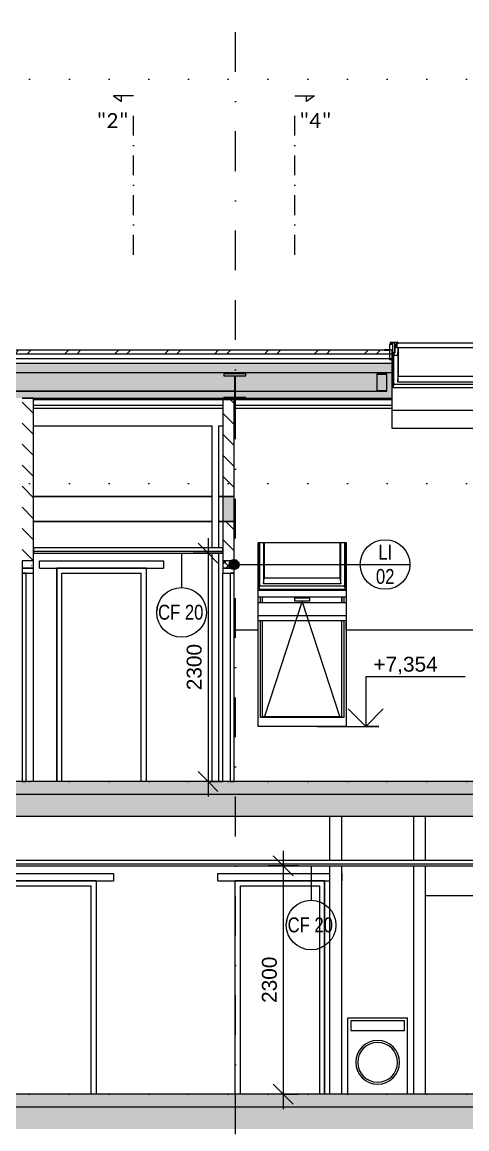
# Model space of a CAD drawing. Header units: millimetres. Extents: x -10201 to 171407, y -8645 to 72638.
# Drawn here: x -3074 to 1405, y 3300 to 14450 of the extents above; entities that cross this region are included whole.
import ezdxf

# ---------------------------------------------------------------- set-up
doc = ezdxf.new("R2010")
doc.units = ezdxf.units.MM
for name, pattern in [('HA_DashDot_10mm-S3mm', [1000, 400, -300, 0, -300]), ('HA_DashDot_4mm-S1mm', [400, 200, -100, 0, -100]), ('HA_Dot-S4mm', [400, 0, -400])]:
    doc.linetypes.add(name, pattern=pattern)
for name, color, linetype, lineweight in [('A-____-____-DIMS', 9, 'Continuous', 5), ('A-____-____-DIMS-100', 9, 'Continuous', 5), ('A-CLNG-____-IDEN', 9, 'Continuous', 9), ('A-CLNG-____-MCUT', 9, 'Continuous', 25), ('A-DETL-____-MBND', 9, 'Continuous', 25), ('A-DOOR-____-MCUT', 9, 'Continuous', 9), ('A-DOOR-____-OTLN', 9, 'Continuous', 9), ('A-DOOR-FRAM-MCUT', 9, 'Continuous', 9), ('A-DOOR-FRAM-OTLN', 9, 'Continuous', 9), ('A-FLOR-____-MCUT', 9, 'Continuous', 25), ('A-FLOR-____-OVHD', 9, 'HA_DashDot_4mm-S1mm', 25), ('A-FLOR-____-PATT', 9, 'Continuous', 25), ('A-FLOR-LEVL-OTLN', 9, 'Continuous', 9), ('A-GENM-____-IDEN', 9, 'Continuous', 9), ('A-GENM-____-MCUT', 9, 'Continuous', 25), ('A-GENM-____-OTLN', 9, 'Continuous', 9), ('A-GLAZ-____-MCUT', 9, 'Continuous', 5), ('A-GLAZ-____-OTLN', 9, 'Continuous', 5), ('A-ROOF-____-MCUT', 9, 'Continuous', 25), ('A-ROOF-____-OTLN', 9, 'Continuous', 9), ('A-ROOF-____-PATT', 9, 'Continuous', 25), ('A-WALL-____-MCUT', 9, 'Continuous', 25), ('A-WALL-____-OTLN', 9, 'Continuous', 9), ('A-WALL-____-PATT', 9, 'Continuous', 25), ('E-ELEC-FIXT-OTLN', 9, 'Continuous', 9), ('G-____-____-DIMS', 9, 'Continuous', 5), ('G-____-____-TEXT', 9, 'Continuous', 5), ('I-FURN-____-OTLN', 9, 'Continuous', 9), ('I-WALL-____-MCUT', 9, 'Continuous', 25), ('I-WALL-____-OTLN', 9, 'Continuous', 9), ('S-BEAM-____-MCUT', 9, 'Continuous', 25), ('S-BEAM-____-OTLN', 9, 'Continuous', 9), ('S-COLS-____-OTLN', 9, 'Continuous', 9), ('S-GRID-____-OTLN', 9, 'Continuous', 5)]:
    doc.layers.add(name, color=color, linetype=linetype, lineweight=lineweight)
doc.styles.add('Arial_1', font='arial.ttf', dxfattribs={"height": 150})
doc.styles.add('Arial_3', font='arial.ttf', dxfattribs={"width": 0.8, "height": 150})
doc.styles.add('Calibri_1', font='calibri.ttf', dxfattribs={"height": 150})
doc.dimstyles.new('Inner_Dimensions', dxfattribs={"dimscale": 304.8, "dimtxt": 153.03891, "dimasz": 0.656168, "dimexe": 0.492126, "dimexo": 0.0625, "dimgap": 0.065617, "dimtad": 1, "dimdec": 0, "dimzin": 0, "dimdsep": 46, "dimtxsty": 'Arial_1', "dimblk1": 'OBLIQUE', "dimblk2": 'OBLIQUE', "dimsah": 1, "dimcen": 0.09, "dimdle": 0.492126, "dimazin": 0, "dimtfac": 1, "dimtdec": 4, "dimtix": 1, "dimtmove": 0, "dimatfit": 3, "dimfxl": 0.492126, "dimfxlon": 1, "dimtvp": 1, "dimtolj": 1, "dimtzin": 0, "dimlwd": 9, "dimlwe": 9, "dimarcsym": 2})
pattern_1 = [(135, (-5348.04, 1865.4), (-106.066, -106.066), [])]
pattern_2 = [(0, (-5348.04, 1865.4), (117.187, 67.658), [78.125, -156.25]), (120, (-5348.04, 1865.4), (-117.18755, 67.65879), [78.125, -156.25]), (60, (-5348.04, 1865.4), (0.00045, 135.31679), [0, -156.25, 78.125, 0])]
pattern_3 = [(45, (-5348.04, 1865.4), (-176.777, 176.777), []), (45, (-5277.33, 1865.4), (-176.777, 176.777), []), (45, (-5135.9, 1865.4), (-106.066, 247.487), [100, -50, 3.353, -46.647])]

# ---------------------------------------------------------------- blocks, each defined once
blk = doc.blocks.new('HA_DR_Single_Swing_Solid - In_BJ_800x2100-2124338-ŘEZ B-B OBJEKT B')
at = {"layer": 'A-DOOR-FRAM-OTLN', "color": 250}
for p, q in [((-934, 500), (-934, 2650)), ((-34, 2650), (-934, 2650)), ((-884, 2600), (-884, 500)), ((-884, 2600), (-84, 2600)), ((-84, 2600), (-84, 500)), ((-34, 500), (-34, 2650))]:
    blk.add_line(p, q, dxfattribs=at)
blk = doc.blocks.new('HA_DR_Single_Swing_Solid - In_BJ_800x2100-V2-ŘEZ B-B OBJEKT B')
at = {"layer": 'A-DOOR-FRAM-OTLN', "color": 250}
for p, q in [((-3229, 5800), (-3229, 3650)), ((-2329, 5800), (-3229, 5800)), ((-2329, 5800), (-2329, 3650)), ((-3179, 3650), (-3179, 5750)), ((-3179, 5750), (-2379, 5750)), ((-2379, 3650), (-2379, 5750))]:
    blk.add_line(p, q, dxfattribs=at)
blk = doc.blocks.new('Roof-Windows_VELUX_VFE - VFE size 940x1370 _PK38__31_36-1806635-ŘEZ B-B OBJEKT B')
at = {"layer": 'A-GLAZ-____-OTLN', "color": 10}
for p, q in [((-698, 8730), (189, 8730)), ((189, 8724), (-698, 8724)), ((189, 8656), (-698, 8656)), ((-674, 8656), (-698, 8656)), ((-674, 8598), (-674, 8656)), ((-654, 8598), (-654, 8656)), ((-654, 8602), (-654, 8656)), ((-654, 8602), (145, 8602)), ((-254, 8617), (-638, 7445)), ((-329, 8646), (-329, 8656)), ((-329, 8616), (-329, 8646)), ((-179, 8646), (-329, 8646)), ((-179, 8616), (-329, 8616)), ((129, 7445), (-254, 8617)), ((-179, 8656), (-179, 8646)), ((-179, 8646), (-179, 8616)), ((145, 8598), (145, 8656)), ((145, 8656), (145, 8602)), ((166, 8656), (166, 8598)), ((189, 8656), (166, 8656)), ((-674, 7445), (-674, 8418)), ((-654, 7445), (-654, 8418)), ((145, 7445), (145, 8418)), ((166, 8418), (166, 7445)), ((166, 7445), (-674, 7445)), ((145, 7450), (-654, 7450))]:
    blk.add_line(p, q, dxfattribs=at)
blk = doc.blocks.new('HA_DR_Single_Swing_Solid - In_BJ_800x2100-V8-ŘEZ B-B OBJEKT B')
at = {"layer": 'A-DOOR-____-MCUT', "color": 250}
for p, q in [((-939, 8900), (-979, 8900)), ((-979, 8900), (-979, 6800)), ((-939, 6800), (-939, 8900)), ((-979, 6800), (-939, 6800))]:
    blk.add_line(p, q, dxfattribs=at)
at = {"layer": 'A-DOOR-FRAM-MCUT', "color": 250}
for p, q in [((-939, 8950), (-1054, 8950)), ((-1054, 8950), (-1054, 8900)), ((-939, 8900), (-939, 8950)), ((-1054, 8900), (-939, 8900))]:
    blk.add_line(p, q, dxfattribs=at)
at = {"layer": 'A-DOOR-FRAM-OTLN', "color": 250}
blk.add_line((-1054, 6800), (-1054, 8900), dxfattribs=at)
blk = doc.blocks.new('HA_DR_Single_Swing_Solid - In_BJ_700x2100-2124340-ŘEZ B-B OBJEKT B')
at = {"layer": 'A-DOOR-____-MCUT', "color": 250}
for p, q in [((-3074, 8900), (-3074, 6800)), ((-3034, 8900), (-3074, 8900)), ((-3034, 6800), (-3034, 8900)), ((-3074, 6800), (-3034, 6800))]:
    blk.add_line(p, q, dxfattribs=at)
at = {"layer": 'A-DOOR-FRAM-MCUT', "color": 250}
for p, q in [((-3074, 8950), (-3074, 8900)), ((-2959, 8950), (-3074, 8950)), ((-2959, 8900), (-2959, 8950)), ((-3074, 8900), (-2959, 8900))]:
    blk.add_line(p, q, dxfattribs=at)
at = {"layer": 'A-DOOR-FRAM-OTLN', "color": 250}
blk.add_line((-2959, 6800), (-2959, 8900), dxfattribs=at)
blk = doc.blocks.new('NAB_Šatní_skříň_ADNS - 600x2000xšířka-1631726-ŘEZ B-B OBJEKT B')
at = {"layer": 'I-FURN-____-OTLN', "color": 250}
for p in [(986, 5650), (2936, 3650)]:
    blk.add_line(p, (2936, 5650), dxfattribs=at)
blk = doc.blocks.new('R_bathroom_washing_machine - 600x600x900-1448762-ŘEZ B-B OBJEKT B')
at = {"layer": 'E-ELEC-FIXT-OTLN', "color": 250}
for p, q in [((206, 4420), (806, 4420)), ((206, 3650), (206, 4420)), ((776, 4390), (236, 4390)), ((236, 4390), (236, 4290)), ((776, 4290), (776, 4390)), ((806, 3650), (806, 4420)), ((236, 4290), (776, 4290))]:
    blk.add_line(p, q, dxfattribs=at)
for radius, start, end in [(220, 90, 270), (200, 90, 270), (220, 270, 90), (200, 270, 90)]:
    blk.add_arc((506, 3970), radius, start, end, dxfattribs=at)
blk = doc.blocks.new('Roof-Windows_VELUX_GLL_1061 - PK08-1808992-ŘEZ B-B OBJEKT B')
at = {"layer": 'A-GLAZ-____-MCUT', "color": 10}
for p, q in [((12195, 11202), (12195, 11051)), ((12228, 11202), (12195, 11202)), ((12284, 11223), (12201, 11223)), ((12201, 11223), (12201, 11207)), ((12201, 11207), (12210, 11207)), ((12210, 11207), (12210, 11219)), ((12210, 11219), (12245, 11219)), ((12228, 11119), (12228, 11202)), ((12245, 11219), (12245, 11204)), ((12245, 11204), (12270, 11204)), ((12267, 11202), (12249, 11202)), ((12249, 11202), (12249, 11119)), ((12267, 11167), (12267, 11202)), ((12284, 11167), (12267, 11167)), ((13061, 11216), (12270, 11216)), ((12270, 11216), (12270, 11172)), ((12270, 11204), (12270, 11216)), ((12270, 11216), (12284, 11216)), ((12270, 11172), (13061, 11172)), ((12278, 11093), (12284, 11167)), ((12284, 11216), (12284, 11223)), ((13130, 11223), (13047, 11223)), ((13047, 11223), (13047, 11216)), ((13047, 11216), (13061, 11216)), ((13064, 11167), (13047, 11167)), ((13047, 11167), (13054, 11093)), ((13061, 11172), (13061, 11216)), ((13061, 11216), (13061, 11204)), ((13061, 11204), (13087, 11204)), ((13064, 11202), (13064, 11167)), ((13083, 11202), (13064, 11202)), ((13083, 11119), (13083, 11202)), ((13087, 11204), (13087, 11219)), ((13087, 11219), (13122, 11219)), ((13137, 11202), (13104, 11202)), ((13104, 11202), (13104, 11119)), ((13122, 11219), (13122, 11207)), ((13122, 11207), (13130, 11207)), ((13130, 11207), (13130, 11223)), ((13137, 11051), (13137, 11202)), ((12195, 11149), (12145, 11149)), ((12145, 11149), (12145, 11144)), ((12145, 11144), (12195, 11144)), ((12195, 11144), (12195, 11149)), ((12195, 11051), (12231, 11051)), ((12237, 11119), (12228, 11119)), ((12231, 11051), (12237, 11098)), ((12237, 11098), (12237, 11119)), ((12240, 11119), (12240, 11093)), ((12249, 11119), (12240, 11119)), ((12240, 11093), (12278, 11093)), ((13054, 11093), (13092, 11093)), ((13092, 11119), (13083, 11119)), ((13092, 11093), (13092, 11119)), ((13104, 11119), (13095, 11119)), ((13095, 11119), (13095, 11098)), ((13101, 11051), (13137, 11051)), ((13187, 11149), (13137, 11149)), ((13137, 11149), (13137, 11144)), ((13137, 11144), (13187, 11144)), ((13187, 11144), (13187, 11149))]:
    blk.add_line(p, q, dxfattribs=at)
at = {"layer": 'A-GLAZ-____-OTLN', "color": 10}
for p, q in [((12201, 11207), (12201, 11202)), ((12210, 11202), (12210, 11207)), ((12245, 11204), (12245, 11119)), ((12270, 11172), (12270, 11167)), ((12284, 11167), (12284, 10879)), ((13047, 11167), (13047, 10879)), ((13061, 11167), (13061, 11172)), ((13087, 11119), (13087, 11204)), ((13122, 11207), (13122, 11202)), ((13130, 11202), (13130, 11207)), ((12231, 10762), (12231, 11051)), ((12237, 10802), (12237, 11098)), ((12240, 10802), (12240, 11093)), ((12278, 11093), (12278, 10822)), ((13054, 10822), (13054, 11093)), ((13092, 11093), (13092, 10802)), ((13101, 11051), (13101, 10762)), ((12240, 10898), (12237, 10898)), ((12240, 10897), (12237, 10897)), ((12237, 10888), (12240, 10888)), ((12237, 10867), (12240, 10867)), ((12240, 10845), (12237, 10845)), ((12237, 10840), (12240, 10840)), ((12278, 10822), (12284, 10879)), ((13054, 10822), (12278, 10822)), ((12284, 10882), (13047, 10882)), ((13047, 10879), (13054, 10822)), ((13095, 10898), (13092, 10898)), ((13095, 10897), (13092, 10897)), ((13092, 10888), (13095, 10888)), ((13092, 10867), (13095, 10867)), ((13095, 10845), (13092, 10845)), ((13092, 10840), (13095, 10840)), ((12237, 10802), (12231, 10768)), ((12231, 10768), (12231, 10764)), ((12231, 10768), (13100, 10768)), ((12237, 10815), (12240, 10815)), ((12237, 10802), (13095, 10802)), ((12249, 10802), (12240, 10802)), ((12249, 10802), (13083, 10802)), ((13092, 10802), (13083, 10802)), ((13092, 10815), (13095, 10815)), ((13100, 10768), (13095, 10802)), ((13100, 10764), (13100, 10768))]:
    blk.add_line(p, q, dxfattribs=at)
blk = doc.blocks.new('Roof-Windows_VELUX_GLL_1061 - PK08-1808476-ŘEZ B-B OBJEKT B')
at = {"layer": 'A-GLAZ-____-OTLN', "color": 10}
for p, q in [((-689, 8730), (-689, 9206)), ((-683, 8771), (-683, 9206)), ((-683, 9202), (-680, 9202)), ((-680, 9202), (-683, 9202)), ((-680, 8772), (-680, 9206)), ((-642, 9206), (-642, 8791)), ((-636, 9206), (-636, 8848)), ((127, 9206), (127, 8848)), ((134, 8791), (134, 9206)), ((172, 9206), (172, 8772)), ((172, 9202), (175, 9202)), ((175, 9202), (172, 9202)), ((181, 9206), (181, 8730)), ((-680, 8867), (-683, 8867)), ((-680, 8866), (-683, 8866)), ((-683, 8858), (-680, 8858)), ((-683, 8837), (-680, 8837)), ((-680, 8814), (-683, 8814)), ((-683, 8810), (-680, 8810)), ((-642, 8791), (-636, 8848)), ((-635, 8852), (127, 8852)), ((127, 8848), (134, 8791)), ((175, 8867), (172, 8867)), ((175, 8866), (172, 8866)), ((172, 8858), (175, 8858)), ((172, 8837), (175, 8837)), ((175, 8814), (172, 8814)), ((172, 8810), (175, 8810)), ((-683, 8771), (-689, 8738)), ((-689, 8738), (180, 8738)), ((-689, 8738), (-689, 8730)), ((-683, 8784), (-680, 8784)), ((-683, 8771), (175, 8771)), ((-671, 8772), (-680, 8772)), ((-671, 8772), (163, 8772)), ((134, 8791), (-642, 8791)), ((172, 8772), (163, 8772)), ((172, 8784), (175, 8784)), ((180, 8738), (175, 8771)), ((180, 8730), (180, 8738))]:
    blk.add_line(p, q, dxfattribs=at)
blk = doc.blocks.new('TB_Porotherm KP11_5_1250mm - TB_Porotherm KP11_5_1250mm-1919733-ŘEZ B-B OBJEKT B')
at = {"layer": 'A-GENM-____-OTLN', "color": 250}
for p, q in [((-3279, 5871), (-2154, 5871)), ((-3279, 5800), (-2154, 5800)), ((-2154, 5871), (-2154, 5800))]:
    blk.add_line(p, q, dxfattribs=at)
blk = doc.blocks.new('TB_Porotherm KP11_5_1250mm - TB_Porotherm KP11_5_1250mm-V13-ŘEZ B-B OBJEKT B')
at = {"layer": 'A-GENM-____-OTLN', "color": 250}
for p, q in [((-1104, 5800), (-1104, 5871)), ((-1104, 5871), (26, 5871)), ((-1104, 5800), (26, 5800)), ((141, 5871), (146, 5871)), ((141, 5800), (146, 5800)), ((146, 5871), (146, 5800))]:
    blk.add_line(p, q, dxfattribs=at)
blk = doc.blocks.new('TB_Porotherm KP11_5_1250mm - TB_Porotherm KP11_5_1250mm-V23-ŘEZ B-B OBJEKT B')
at = {"layer": 'A-GENM-____-OTLN', "color": 250}
for p, q in [((-2899, 8950), (-2899, 9021)), ((-2899, 9021), (-1649, 9021)), ((-2899, 8950), (-1649, 8950)), ((-1649, 9021), (-1649, 8950))]:
    blk.add_line(p, q, dxfattribs=at)
blk = doc.blocks.new('TB_Porotherm KP11_5_1250mm - TB_Porotherm KP11_5_1250mm-V24-ŘEZ B-B OBJEKT B')
at = {"layer": 'A-GENM-____-OTLN', "lineweight": 5}
h = blk.add_hatch(dxfattribs=at)
h.set_pattern_fill('FP_7', color=256, style=0, pattern_type=2)
h.set_pattern_definition(pattern_3)
h.paths.add_polyline_path([(-939, 8950), (-939, 9021), (-1054, 9021), (-1054, 8950)])
at = {"layer": 'A-GENM-____-MCUT', "color": 50}
for p, q in [((-939, 9021), (-1054, 9021)), ((-1054, 9021), (-1054, 8950)), ((-1054, 8950), (-939, 8950)), ((-939, 8950), (-939, 9021))]:
    blk.add_line(p, q, dxfattribs=at)
blk = doc.blocks.new('TB_Porotherm KP11_5_1000mm - TB_Porotherm KP11_5_1000mm-V25-ŘEZ B-B OBJEKT B')
at = {"layer": 'A-GENM-____-OTLN', "lineweight": 5}
h = blk.add_hatch(dxfattribs=at)
h.set_pattern_fill('FP_7', color=256, style=0, pattern_type=2)
h.set_pattern_definition(pattern_3)
h.paths.add_polyline_path([(-2959, 8950), (-2959, 9021), (-3074, 9021), (-3074, 8950)])
at = {"layer": 'A-GENM-____-MCUT', "color": 50}
for p, q in [((-2959, 9021), (-3074, 9021)), ((-3074, 9021), (-3074, 8950)), ((-3074, 8950), (-2959, 8950)), ((-2959, 8950), (-2959, 9021))]:
    blk.add_line(p, q, dxfattribs=at)
blk = doc.blocks.new('185-01_OBJEKT B_Central_rvt-1-ŘEZ B-B OBJEKT B')
at = {"layer": 'A-FLOR-____-PATT', "lineweight": 5}
h = blk.add_hatch(color=7, dxfattribs=at)
h.paths.add_polyline_path([(20695, 6670), (20721, 6670), (20721, 6800), (11326, 6800), (11326, 6670), (20148, 6670)])
h.paths.add_polyline_path([(-6105, 6670), (2951, 6670), (2951, 6800), (-6379, 6800), (-6379, 6670)])
h.paths.add_polyline_path([(3201, 6670), (11076, 6670), (11076, 6800), (3201, 6800)])
at = {"layer": 'A-FLOR-____-PATT', "lineweight": 9}
for points in [[(7569, 6450), (21081, 6450), (21081, 6670), (-6739, 6670), (-6739, 6450), (7022, 6450)], [(7022, 3300), (20721, 3300), (20721, 3520), (-6739, 3520), (-6739, 3300), (6475, 3300)]]:
    blk.add_hatch(color=254, dxfattribs=at).paths.add_polyline_path(points)
at = {"layer": 'A-FLOR-____-PATT', "lineweight": 5}
blk.add_hatch(color=7, dxfattribs=at).paths.add_polyline_path([(7569, 3520), (20571, 3520), (20571, 3650), (-6229, 3650), (-6229, 3520), (7022, 3520)])
at = {"layer": 'A-ROOF-____-PATT', "lineweight": 5}
h = blk.add_hatch(dxfattribs=at)
h.set_pattern_fill('FP_5', color=8, style=0, pattern_type=2)
h.set_pattern_definition([(45, (-5348.04, 1865.4), (-251.447, 251.447), []), (45, (-5348.04, 2246.4), (-251.447, 251.447), [])])
h.paths.add_polyline_path([(-6829, 11108), (652, 11108), (652, 11144), (-6829, 11144)])
h.paths.add_polyline_path([(1539, 11108), (6219, 11108), (6219, 11144), (1539, 11144)])
h.paths.add_polyline_path([(6449, 11108), (6449, 11144), (6264, 11144), (6264, 11108)])
h.paths.add_polyline_path([(11397, 11108), (11511, 11108), (11511, 11144), (11326, 11144), (11326, 11108)])
h.paths.add_polyline_path([(11556, 11108), (12222, 11108), (12222, 11144), (11556, 11144)])
h.paths.add_polyline_path([(13109, 11108), (21171, 11108), (21171, 11144), (13109, 11144)])
h = blk.add_hatch(dxfattribs=at)
h.set_pattern_fill('FP_6', color=10, style=0, pattern_type=2)
h.set_pattern_definition(pattern_2)
h.paths.add_polyline_path([(-6829, 10921), (652, 10921), (652, 11015), (-6829, 11015)])
h.paths.add_polyline_path([(1552, 10921), (6449, 10921), (6449, 11015), (1539, 11015), (1539, 10921)])
h.paths.add_polyline_path([(11326, 10921), (12222, 10921), (12222, 11015), (11326, 11015)])
h.paths.add_polyline_path([(13109, 10921), (21171, 10921), (21171, 11015), (13109, 11015), (13109, 10935)])
h = blk.add_hatch(dxfattribs=at)
h.set_pattern_fill('FP_6', color=10, style=0, pattern_type=2)
h.set_pattern_definition(pattern_2)
h.paths.add_polyline_path([(-6819, 10663), (652, 10663), (652, 10921), (-6829, 10921), (-6829, 10663)])
h.paths.add_polyline_path([(1539, 10663), (6449, 10663), (6449, 10921), (1539, 10921), (1539, 10701)])
h.paths.add_polyline_path([(11326, 10663), (12222, 10663), (12222, 10921), (11326, 10921), (11326, 10701)])
h.paths.add_polyline_path([(13109, 10663), (21171, 10663), (21171, 10921), (13109, 10921), (13109, 10701)])
h.paths.add_polyline_path([(-932, 10731), (-932, 10731), (-635, 10731)])
at = {"layer": 'A-WALL-____-PATT', "lineweight": 5}
h = blk.add_hatch(dxfattribs=at)
h.set_pattern_fill('FP_3', color=10, style=0, pattern_type=2)
h.set_pattern_definition(pattern_1)
h.paths.add_polyline_path([(-2959, 8950), (-2959, 10663), (-3074, 10663), (-3074, 8950)])
h = blk.add_hatch(dxfattribs=at)
h.set_pattern_fill('FP_3', color=10, style=0, pattern_type=2)
h.set_pattern_definition(pattern_1)
h.paths.add_polyline_path([(-939, 8950), (-939, 9420), (-1054, 9420), (-1054, 8950)])
h.paths.add_polyline_path([(-939, 9670), (-939, 10663), (-1054, 10663), (-1054, 9670)])
at = {"layer": 'A-WALL-____-PATT', "lineweight": 9}
blk.add_hatch(color=254, dxfattribs=at).paths.add_polyline_path([(-939, 9420), (-939, 9670), (-1054, 9670), (-1054, 9420)])
at = {"layer": 'A-CLNG-____-MCUT', "color": 50}
for p, q in [((-1054, 9152), (-2959, 9152)), ((-2959, 9152), (-2959, 9100)), ((-1054, 9100), (-1054, 9152)), ((-2959, 9100), (-1054, 9100)), ((2951, 6002), (-3279, 6002)), ((-3279, 5950), (2951, 5950))]:
    blk.add_line(p, q, dxfattribs=at)
at = {"layer": 'A-CLNG-____-MCUT', "color": 250, "lineweight": 9}
for p, q in [((-1054, 9116), (-2959, 9116)), ((2951, 5966), (-3279, 5966))]:
    blk.add_line(p, q, dxfattribs=at)
at = {"layer": 'A-FLOR-____-MCUT', "color": 50}
for p, q in [((2951, 6800), (-5579, 6800)), ((-6379, 6450), (2951, 6450)), ((20571, 3650), (-6229, 3650))]:
    blk.add_line(p, q, dxfattribs=at)
at = {"layer": 'A-FLOR-____-MCUT', "color": 250, "lineweight": 9}
for p, q in [((2951, 6670), (-6379, 6670)), ((20571, 3520), (-6229, 3520))]:
    blk.add_line(p, q, dxfattribs=at)
at = {"layer": 'A-ROOF-____-MCUT', "color": 50}
for p, q in [((652, 11144), (-6829, 11144)), ((652, 10561), (652, 11144)), ((-2959, 10561), (-1054, 10561)), ((-939, 10561), (652, 10561))]:
    blk.add_line(p, q, dxfattribs=at)
at = {"layer": 'A-ROOF-____-MCUT', "color": 250, "lineweight": 9}
for p, q in [((-6829, 11108), (652, 11108)), ((-6829, 11062), (652, 11062)), ((-6829, 11015), (652, 11015)), ((-6829, 10921), (652, 10921)), ((-3074, 10663), (-2959, 10663)), ((-2959, 10663), (-1054, 10663)), ((-2959, 10649), (-1054, 10649)), ((-1054, 10663), (-939, 10663)), ((-939, 10663), (652, 10663)), ((-939, 10649), (652, 10649)), ((-2959, 10590), (-1054, 10590)), ((-939, 10590), (652, 10590))]:
    blk.add_line(p, q, dxfattribs=at)
at = {"layer": 'A-ROOF-____-OTLN', "color": 250}
for p, q in [((667, 10830), (670, 10830)), ((652, 10355), (652, 10561)), ((652, 10539), (1539, 10539)), ((1539, 10355), (652, 10355)), ((-698, 8324), (-698, 9206)), ((-698, 9206), (189, 9206)), ((189, 9206), (189, 8324)), ((189, 9206), (189, 9206))]:
    blk.add_line(p, q, dxfattribs=at)
at = {"layer": 'A-WALL-____-MCUT', "color": 250, "lineweight": 9}
for p, q in [((-2959, 10663), (-3074, 10663)), ((-2959, 10649), (-2959, 10663)), ((-2959, 10590), (-2959, 10649)), ((-939, 10663), (-1054, 10663)), ((-1054, 10663), (-1054, 10649)), ((-1054, 10649), (-1054, 10590)), ((-939, 10649), (-939, 10663)), ((-939, 10590), (-939, 10649)), ((-2959, 10561), (-2959, 10590)), ((-1054, 10590), (-1054, 10561)), ((-939, 10561), (-939, 10590))]:
    blk.add_line(p, q, dxfattribs=at)
at = {"layer": 'A-WALL-____-OTLN', "color": 250}
for p, q in [((-697, 8400), (-698, 8400)), ((-697, 7354), (-697, 8400)), ((189, 8400), (189, 8400)), ((189, 8400), (189, 7354)), ((189, 8324), (189, 8400)), ((-698, 8324), (-939, 8324)), ((1552, 8324), (189, 8324)), ((189, 7354), (-697, 7354))]:
    blk.add_line(p, q, dxfattribs=at)
at = {"layer": 'I-WALL-____-MCUT', "color": 50}
for p, q in [((-2959, 8950), (-2959, 10561)), ((-1054, 10561), (-1054, 9670)), ((-939, 9670), (-939, 10561)), ((-1054, 9670), (-939, 9670)), ((-1054, 9670), (-1054, 9420)), ((-939, 9670), (-1054, 9670)), ((-939, 9420), (-939, 9670)), ((-1054, 9420), (-1054, 8950)), ((-939, 9420), (-1054, 9420)), ((-1054, 9420), (-939, 9420)), ((-939, 8950), (-939, 9420)), ((-3074, 8950), (-2959, 8950)), ((-1054, 8950), (-939, 8950))]:
    blk.add_line(p, q, dxfattribs=at)
at = {"layer": 'I-WALL-____-OTLN', "color": 250}
for p, q in [((-1161, 10380), (-2959, 10380)), ((-1054, 10380), (-1097, 10380)), ((-2959, 9670), (-1161, 9670)), ((-1161, 9670), (-2959, 9670)), ((-1097, 9670), (-1054, 9670)), ((-1054, 9670), (-1097, 9670)), ((-1161, 9420), (-2959, 9420)), ((-2959, 9420), (-1161, 9420)), ((-1054, 9420), (-1097, 9420)), ((-1097, 9420), (-1054, 9420)), ((-2724, 6800), (-2724, 8950)), ((-2724, 8950), (-1824, 8950)), ((-1824, 8950), (-1824, 6800)), ((26, 6002), (26, 6450)), ((141, 6450), (141, 6002)), ((871, 6002), (871, 6450)), ((986, 6450), (986, 6002)), ((26, 3650), (26, 5950)), ((141, 5950), (141, 3650)), ((871, 3650), (871, 5950)), ((986, 5950), (986, 3650)), ((-3229, 5800), (-2329, 5800)), ((-2329, 5800), (-2329, 3650)), ((-929, 5800), (-29, 5800)), ((-929, 3650), (-929, 5800)), ((-29, 5800), (-29, 3650))]:
    blk.add_line(p, q, dxfattribs=at)
at = {"layer": 'S-COLS-____-OTLN', "color": 250}
for p, q in [((-1161, 9152), (-1161, 10381)), ((-1097, 10381), (-1097, 9152)), ((-1161, 6800), (-1161, 9100)), ((-1097, 9100), (-1097, 6800))]:
    blk.add_line(p, q, dxfattribs=at)
at = {"layer": 'A-DOOR-____-OTLN', "color": 250, "lineweight": 9}
for name, p in [('HA_DR_Single_Swing_Solid - In_BJ_700x2100-2124340-ŘEZ B-B OBJEKT B', (0, 0)), ('HA_DR_Single_Swing_Solid - In_BJ_800x2100-V2-ŘEZ B-B OBJEKT B', (505, 3150)), ('HA_DR_Single_Swing_Solid - In_BJ_800x2100-V8-ŘEZ B-B OBJEKT B', (0, 0)), ('HA_DR_Single_Swing_Solid - In_BJ_800x2100-V2-ŘEZ B-B OBJEKT B', (0, 0)), ('HA_DR_Single_Swing_Solid - In_BJ_800x2100-2124338-ŘEZ B-B OBJEKT B', (5, 3150))]:
    blk.add_blockref(name, p, dxfattribs=at)
at = {"layer": 'A-GENM-____-OTLN', "color": 250, "lineweight": 9}
for name in ['TB_Porotherm KP11_5_1000mm - TB_Porotherm KP11_5_1000mm-V25-ŘEZ B-B OBJEKT B', 'TB_Porotherm KP11_5_1250mm - TB_Porotherm KP11_5_1250mm-V23-ŘEZ B-B OBJEKT B', 'TB_Porotherm KP11_5_1250mm - TB_Porotherm KP11_5_1250mm-V24-ŘEZ B-B OBJEKT B', 'TB_Porotherm KP11_5_1250mm - TB_Porotherm KP11_5_1250mm-1919733-ŘEZ B-B OBJEKT B', 'TB_Porotherm KP11_5_1250mm - TB_Porotherm KP11_5_1250mm-V13-ŘEZ B-B OBJEKT B']:
    blk.add_blockref(name, (0, 0), dxfattribs=at)
at = {"layer": 'A-GLAZ-____-OTLN', "color": 250, "lineweight": 9}
for name, p in [('Roof-Windows_VELUX_GLL_1061 - PK08-1808992-ŘEZ B-B OBJEKT B', (-11570, 0)), ('Roof-Windows_VELUX_GLL_1061 - PK08-1808476-ŘEZ B-B OBJEKT B', (0, 0)), ('Roof-Windows_VELUX_VFE - VFE size 940x1370 _PK38__31_36-1806635-ŘEZ B-B OBJEKT B', (0, 0))]:
    blk.add_blockref(name, p, dxfattribs=at)
at = {"layer": 'E-ELEC-FIXT-OTLN', "color": 250, "lineweight": 9}
blk.add_blockref('R_bathroom_washing_machine - 600x600x900-1448762-ŘEZ B-B OBJEKT B', (0, 0), dxfattribs=at)
at = {"layer": 'I-FURN-____-OTLN', "color": 250, "lineweight": 9}
blk.add_blockref('NAB_Šatní_skříň_ADNS - 600x2000xšířka-1631726-ŘEZ B-B OBJEKT B', (0, 0), dxfattribs=at)
blk = doc.blocks.new('BD Libuτ_IFC_210924_ifc-1-ŘEZ B-B OBJEKT B')
at = {"layer": 'S-BEAM-____-MCUT', "color": 50}
for p, q in [((-822, 10907), (-1042, 10907)), ((-1042, 10907), (-1042, 10888)), ((-1042, 10888), (-937, 10888)), ((-937, 10888), (-937, 10668)), ((-927, 10731), (-927, 10888)), ((-927, 10888), (-822, 10888)), ((-822, 10888), (-822, 10907)), ((598, 10907), (498, 10907)), ((498, 10907), (498, 10731)), ((502, 10736), (502, 10902)), ((502, 10902), (594, 10902)), ((594, 10902), (594, 10736)), ((598, 10731), (598, 10907)), ((-932, 10731), (-4082, 10732)), ((-4082, 10731), (-932, 10731)), ((-927, 10668), (-927, 10731)), ((498, 10731), (598, 10731)), ((594, 10736), (502, 10736)), ((-937, 10668), (-1042, 10668)), ((-1042, 10668), (-1042, 10649)), ((-1042, 10649), (-822, 10649)), ((-822, 10668), (-927, 10668)), ((-822, 10649), (-822, 10668))]:
    blk.add_line(p, q, dxfattribs=at)
at = {"layer": 'S-BEAM-____-OTLN', "color": 250}
for p, q in [((-932, 10731), (498, 10731)), ((189, 8598), (-698, 8599)), ((189, 8470), (-698, 8470)), ((189, 8418), (-698, 8418))]:
    blk.add_line(p, q, dxfattribs=at)
blk = doc.blocks.new('HA_Tag_Ceiling - Group _ Type Mark-1822524-ŘEZ B-B OBJEKT B')
at = {"layer": 'A-CLNG-____-IDEN'}
blk.add_line((19481, 5453), (19496, 5538), dxfattribs=at)
blk.add_circle((19731, 5453), 250, dxfattribs=at)
blk = doc.blocks.new('Spot Elevations - Default-792506-ŘEZ B-B OBJEKT B')
at = {"layer": 'G-____-____-DIMS', "lineweight": 9}
for p, q in [((-3517, -2145), (-4517, -2145)), ((-4517, -2145), (-4517, -2645)), ((-4694, -2468), (-4517, -2645)), ((-4517, -2645), (-4340, -2468))]:
    blk.add_line(p, q, dxfattribs=at)
blk = doc.blocks.new('DIMBLOCK62-ŘEZ B-B OBJEKT B')
at = {"layer": 'A-____-____-DIMS-100', "lineweight": 9}
for p, q in [((-445, 5950), (-545, 6050)), ((-445, 6100), (-445, 3500)), ((-295, 5950), (-595, 5950)), ((-445, 5950), (-345, 5850)), ((-445, 5950), (-295, 5950)), ((-445, 3650), (-545, 3750)), ((-295, 3650), (-595, 3650)), ((-445, 3650), (-345, 3550)), ((-445, 3650), (-295, 3650))]:
    blk.add_line(p, q, dxfattribs=at)
at = {"layer": 'A-____-____-DIMS-100', "color": 0, "lineweight": 9, "insert": (-660, 4569), "char_height": 150, "width": 553.77, "attachment_point": 1, "rotation": 90, "line_spacing_factor": 0.941778, "style": 'Arial_1'}
blk.add_mtext('2300', dxfattribs=at)
blk = doc.blocks.new('_Oblique')
at = {"color": 0, "linetype": 'ByBlock', "lineweight": -2}
blk.add_line((-0.5, -0.5), (0.5, 0.5), dxfattribs=at)
blk = doc.blocks.new('DIMBLOCK63-ŘEZ B-B OBJEKT B')
at = {"layer": 'A-____-____-DIMS-100', "lineweight": 9}
for p, q in [((-1202, 9100), (-1302, 9200)), ((-1202, 9250), (-1202, 6650)), ((-1052, 9100), (-1352, 9100)), ((-1202, 9100), (-1102, 9000)), ((-1202, 9100), (-1052, 9100)), ((-1202, 6800), (-1302, 6900)), ((-1052, 6800), (-1352, 6800)), ((-1202, 6800), (-1102, 6700)), ((-1202, 6800), (-1052, 6800))]:
    blk.add_line(p, q, dxfattribs=at)
at = {"layer": 'A-____-____-DIMS-100', "color": 0, "lineweight": 9, "insert": (-1417, 7719), "char_height": 150, "width": 553.77, "attachment_point": 1, "rotation": 90, "line_spacing_factor": 0.941778, "style": 'Arial_1'}
blk.add_mtext('2300', dxfattribs=at)
blk = doc.blocks.new('HA_TAG_GM_Products - Generic-588599-ŘEZ B-B OBJEKT B')
at = {"layer": 'A-GENM-____-IDEN'}
blk.add_line((2223, 5919), (2723, 5919), dxfattribs=at)
blk.add_circle((2473, 5919), 250, dxfattribs=at)

msp = doc.modelspace()

# ---------------------------------------------------------------- hatches: boundary and pattern name
at = {"layer": 'A-GENM-____-IDEN'}
h = msp.add_hatch(color=256, dxfattribs=at)
edge = h.paths.add_edge_path()
edge.add_arc((-939.3, 8985.5), 50, 0, 360)

# ---------------------------------------------------------------- linework, layer by layer
at = {"layer": 'A-CLNG-____-IDEN'}
for p, q in [((-1469.2, 9100), (-1469.2, 8752.7)), ((-164.3, 5950), (-164.3, 5602.7))]:
    msp.add_line(p, q, dxfattribs=at)
at = {"layer": 'A-DETL-____-MBND'}
for p, q in [((-1954, 13706.1), (-2154, 13706.1)), ((-2154, 13706.1), (-2072.1, 13648.7)), ((-2072.1, 13648.7), (-2072.1, 13706.1)), ((-329, 13706.1), (-129, 13706.1)), ((-129, 13706.1), (-211, 13648.7)), ((-211, 13648.7), (-211, 13706.1))]:
    msp.add_line(p, q, dxfattribs=at)
at = {"layer": 'A-FLOR-____-OVHD'}
for p, q in [((-1954, 12106.1), (-1954, 13706.1)), ((-329, 12106.1), (-329, 13706.1))]:
    msp.add_line(p, q, dxfattribs=at)
at = {"layer": 'A-FLOR-LEVL-OTLN', "linetype": 'HA_Dot-S4mm', "lineweight": 5}
for p, q in [((-10200.7, 13875), (27520.9, 13875)), ((-10200.7, 9800), (27520.9, 9800)), ((-10200.7, 6800), (27520.9, 6800)), ((-10200.7, 3650), (27520.9, 3650))]:
    msp.add_line(p, q, dxfattribs=at)
at = {"layer": 'A-GENM-____-IDEN'}
msp.add_line((-939.3, 8985.5), (330.7, 8985.5), dxfattribs=at)
msp.add_circle((-939.3, 8985.5), 50, dxfattribs=at)
at = {"layer": 'G-____-____-DIMS', "lineweight": 9}
for p, q in [((-99.9, 7354.2), (518.9, 7354.2)), ((518.9, 7354.2), (386.3, 7354.2))]:
    msp.add_line(p, q, dxfattribs=at)
at = {"layer": 'S-GRID-____-OTLN', "linetype": 'HA_DashDot_10mm-S3mm', "lineweight": 9}
for p, q in [((-926.9, 11949.7), (-926.9, 14449.7)), ((-926.9, -3754.1), (-926.9, 11949.7))]:
    msp.add_line(p, q, dxfattribs=at)

# ---------------------------------------------------------------- block references
at = {"lineweight": 5}
for name in ['185-01_OBJEKT B_Central_rvt-1-ŘEZ B-B OBJEKT B', 'BD Libuτ_IFC_210924_ifc-1-ŘEZ B-B OBJEKT B']:
    msp.add_blockref(name, (0, 0), dxfattribs=at)
at = {"layer": 'A-CLNG-____-IDEN'}
for p in [(-21199.9, 3050), (-19895, -100)]:
    msp.add_blockref('HA_Tag_Ceiling - Group _ Type Mark-1822524-ŘEZ B-B OBJEKT B', p, dxfattribs=at)
at = {"layer": 'A-GENM-____-IDEN'}
msp.add_blockref('HA_TAG_GM_Products - Generic-588599-ŘEZ B-B OBJEKT B', (-1892.4, 3066.5), dxfattribs=at)
at = {"layer": 'G-____-____-DIMS', "lineweight": 9}
msp.add_blockref('Spot Elevations - Default-792506-ŘEZ B-B OBJEKT B', (4903.4, 9999.2), dxfattribs=at)

# ---------------------------------------------------------------- texts
at = {"layer": 'A-CLNG-____-IDEN', "lineweight": 5, "char_height": 150, "width": 564.388, "attachment_point": 1, "style": 'Arial_3'}
for insert in [(-1705.3, 8580), (-400.4, 5430)]:
    msp.add_mtext('CF 20', dxfattribs=dict(at, insert=insert))
at = {"layer": 'A-GENM-____-IDEN', "lineweight": 5, "char_height": 150, "attachment_point": 1, "style": 'Arial_3'}
for s, insert, width in [('LI', (513.1, 9185.8), 173.164), ('02', (489.1, 8940.3), 230.886)]:
    msp.add_mtext(s, dxfattribs=dict(at, insert=insert, width=width))
at = {"layer": 'G-____-____-TEXT', "color": 7, "lineweight": 9, "char_height": 150, "attachment_point": 1, "style": 'Calibri_1'}
for s, insert, width in [('"', (-2324.4, 13533.4), 120.253), ('2', (-2225.2, 13533.4), 152.321), ('"', (-2099.5, 13533.4), 120.253), ('"', (-282.1, 13533.4), 120.253), ('4', (-182.8, 13533.4), 152.321), ('"', (-57.2, 13533.4), 120.253)]:
    msp.add_mtext(s, dxfattribs=dict(at, insert=insert, width=width))

# ---------------------------------------------------------------- dimensions: what is measured, and where the dimension line sits
at = {"layer": 'A-____-____-DIMS', "lineweight": 9}
for base, p1, p2, picture, middle in [((-1202, 6800), (-1052, 9100), (-1052, 6800), 'DIMBLOCK63-ŘEZ B-B OBJEKT B', (-1298.7, 7950)), ((-445, 3650), (-295, 5950), (-295, 3650), 'DIMBLOCK62-ŘEZ B-B OBJEKT B', (-541.6, 4800))]:
    dim = msp.add_linear_dim(base=base, p1=p1, p2=p2, angle=90, dimstyle='Inner_Dimensions', override={"dimpost": '<>', "dimfxl": 2300}, dxfattribs=at)
    dim.commit()
    dim.dimension.update_dxf_attribs({"geometry": picture, "text_midpoint": middle})

# ---------------------------------------------------------------- next in the draw order: texts
at = {"layer": 'G-____-____-DIMS', "lineweight": 9, "insert": (464.2, 8056), "char_height": 150, "width": 773.133, "attachment_point": 1, "line_spacing_factor": 0.941778, "style": 'Arial_1', "bg_fill": 3, "box_fill_scale": 1.25, "bg_fill_color": 256, "bg_fill_true_color": 13158600, "bg_fill_transparency": 0}
msp.add_mtext('+7,354', dxfattribs=at)

doc.saveas('drawing.dxf')
